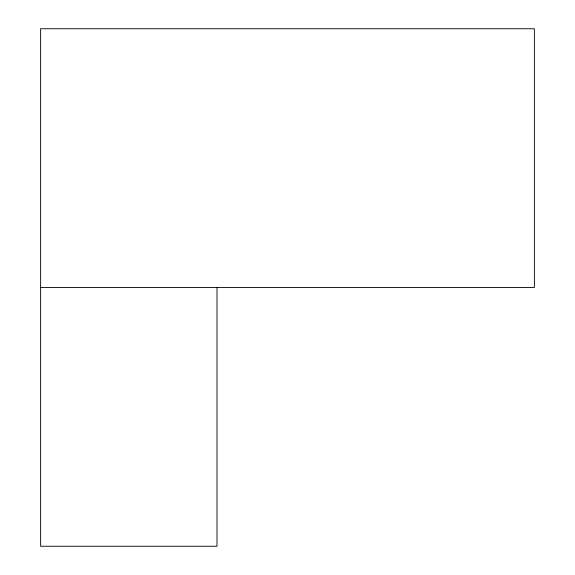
<?xml version="1.0" encoding="UTF-8"?>
<svg xmlns="http://www.w3.org/2000/svg" width="575" height="575" viewBox="0 0 575 575"><rect width="100%" height="100%" fill="white"/><g stroke="black" fill="none" stroke-linecap="round" stroke-linejoin="round"><path stroke-width="0.86" d="M40.617 287.5L534.383 287.5L534.383 28.75L40.617 28.75L40.617 546.25L216.998 546.25L216.998 287.5"/></g></svg>
